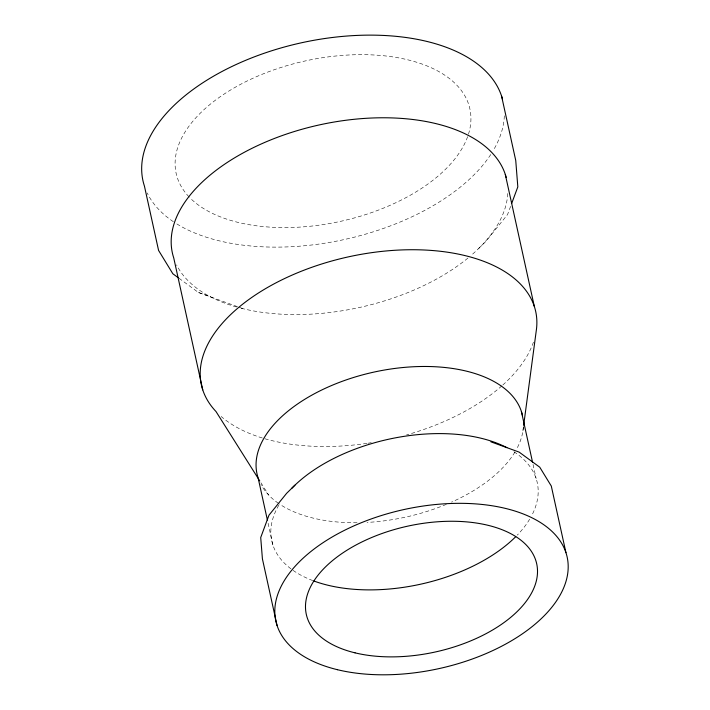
<?xml version="1.0" encoding="UTF-8"?>
<svg xmlns="http://www.w3.org/2000/svg" width="710" height="710" viewBox="0 0 710 710"><rect width="100%" height="100%" fill="white"/><g stroke="black" fill="none" stroke-linecap="round" stroke-linejoin="round"><path stroke-width="0.53" stroke-dasharray="3.55 2.66" d="M522.933 430.872L523.519 426.479M510.605 206.353L507.561 214.553L485.711 241.56L477.422 249.698M179.026 278.276L198.383 292.449L238.285 306.96M198.383 292.449L210.692 296.931M239.261 307.315L243.184 308.743M260.943 482.791L268.628 494.976M533.041 464.482L536.139 478.558M268.105 523.27L272.862 544.925M523.376 426.444A135.903 74.222 -12.4 0 1 516.552 449.226M514.91 452.092A135.903 74.222 -12.4 0 1 451.533 502.121M446.341 504.357A135.903 74.222 -12.4 0 1 367.034 522.427M357.05 522.746A135.903 74.222 -12.4 0 1 279.358 503.967M278.418 503.328A135.903 74.222 -12.4 0 1 260.952 484.451M507.783 193.484A171.137 93.463 -12.4 0 1 471.254 255.289M467.952 258.058A171.137 93.463 -12.4 0 1 240.956 308.193M236.554 307.004A171.137 93.463 -12.4 0 1 176.586 264.874M533.441 342.14A171.137 93.463 -12.4 0 1 502.644 385.157M501.855 385.849A171.137 93.463 -12.4 0 1 406.546 434.902M371.259 442.703A171.137 93.463 -12.4 0 1 368.029 443.209M366.955 443.368A171.137 93.463 -12.4 0 1 263.392 438.318M262.318 437.999A171.137 93.463 -12.4 0 1 221.183 416.495M189.002 196.847A150.378 82.12 -12.4 0 1 335.253 56.063A150.378 82.12 -12.4 0 1 444.859 169.921A150.378 82.12 -12.4 0 1 189.685 197.566M513.933 451.755A135.903 74.222 -12.4 0 1 531.843 515.336M529.66 519.214A135.903 74.222 -12.4 0 1 517.288 535.091M312.719 580.558A135.903 74.222 -12.4 0 1 278.835 505.112M504.322 115.801A184.36 100.678 -12.4 0 1 493.423 150.227M490.761 154.505A184.36 100.678 -12.4 0 1 342.868 239.838A184.36 100.678 -12.4 0 1 174.287 222.31M173.355 221.689A184.36 100.678 -12.4 0 1 147.218 192.987"/><path stroke-width="1.06" d="M523.66 425.379L536.236 330.895A171.137 93.463 -12.4 0 0 339.229 259.026A171.137 93.463 -12.4 0 0 216.009 411.543L259.753 480.918M511.741 203.282L517.821 186.899L515.744 160.487L501.597 96.152M294.925 485.178L286.627 493.317L268.975 515.185L260.712 537.541L262.416 558.876L277.06 625.483M490.894 441.824L519.152 452.119L539.751 467.198L551.297 486.048L565.941 552.655M178.139 277.637L172.858 273.776L158.578 250.426L144.432 186.091A184.36 100.678 -12.4 0 1 294.375 44.419A184.36 100.678 -12.4 0 1 502.529 99.302M505.298 174.429L534.31 306.383M521.38 411.427L532.571 462.316M267.386 520.022L258.103 477.803A135.903 74.222 -12.4 0 1 370.238 372.936A135.903 74.222 -12.4 0 1 522.507 415.581M202.749 389.87L173.737 257.916A171.137 93.463 -12.4 0 1 313.048 126.371A171.137 93.463 -12.4 0 1 506.195 177.473M515.708 536.707A135.903 74.222 -12.4 0 1 313.74 580.949M291.712 488.391A135.903 74.222 -12.4 0 1 506.842 447.628M355.036 652.845A117.931 64.406 -12.4 0 0 537.079 577.141A117.931 64.406 -12.4 0 0 372.386 537.221A117.931 64.406 -12.4 0 0 355.036 652.845M337.463 669.707A149.127 81.437 -12.4 0 0 567.645 573.991A149.127 81.437 -12.4 0 0 359.402 523.51A149.127 81.437 -12.4 0 0 337.463 669.707"/></g></svg>
